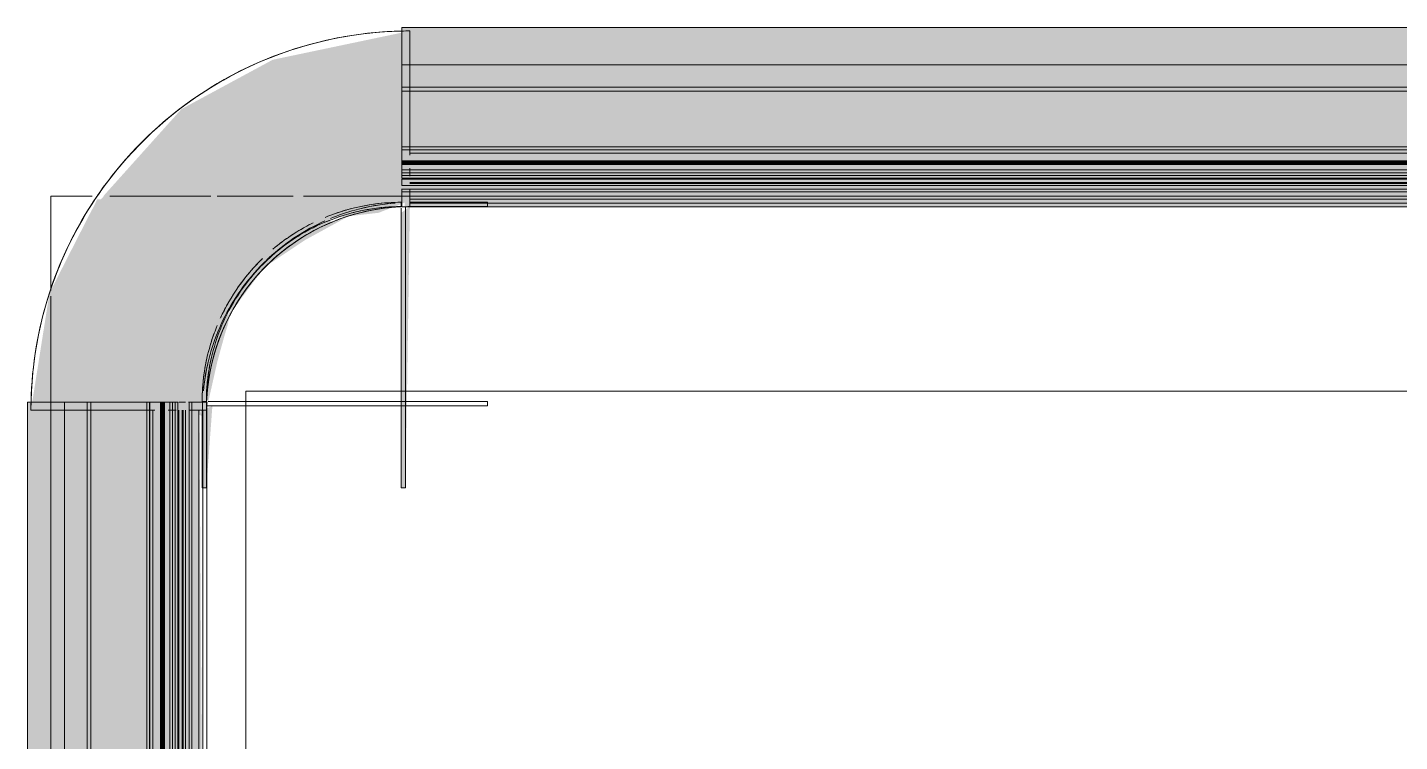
# Model space of a CAD drawing. Header units: millimetres. Extents: x -22227 to 20164, y 15335 to 61747.
# Drawn here: x -15014.6 to -14662.6, y 50047.2 to 50230.2 of the extents above; entities that cross this region are included whole.
import ezdxf

# ---------------------------------------------------------------- set-up
doc = ezdxf.new("R2010")
doc.units = ezdxf.units.MM
doc.layers.add('A-GENM', color=7, linetype='Continuous', lineweight=5)
doc.layers.add('A-WALL', color=7, linetype='Continuous', lineweight=9)

# ---------------------------------------------------------------- blocks, each defined once
blk = doc.blocks.new('AK-SGS-M3-A_rvt-1-MẶT BẰNG BỐ TRÍ THIẾT BỊ')
at = {"layer": 'A-WALL', "color": 253, "true_color": 0xaaaaaa}
for p, q in [((-14997.98, 50186.94), (-15008.59, 50186.94)), ((-15008.59, 50186.94), (-15008.59, 50162.78)), ((-14958.59, 50136.94), (-14269.46, 50136.94)), ((-14958.59, 49866.94), (-14958.59, 50136.94))]:
    blk.add_line(p, q, dxfattribs=at)
at = {"layer": 'A-WALL', "color": 254, "true_color": 0xcccccc}
for p, q in [((-14997.98, 50186.94), (-15008.59, 50186.94)), ((-15008.59, 50162.78), (-15008.59, 50186.94)), ((-14958.59, 50136.94), (-14918.31, 50136.94)), ((-14958.59, 50134.28), (-14958.59, 50136.94)), ((-14917.59, 50136.94), (-14319.59, 50136.94)), ((-14958.59, 49866.94), (-14958.59, 50133.33))]:
    blk.add_line(p, q, dxfattribs=at)
at = {"layer": 'A-WALL', "color": 9, "true_color": 0xc6c6c6}
for p, q in [((-14967.54, 50186.94), (-14993.48, 50186.94)), ((-14946.39, 50186.94), (-14965.89, 50186.94)), ((-14918.59, 50186.94), (-14943.79, 50186.94)), ((-14320.69, 50186.94), (-14916.49, 50186.94)), ((-15008.59, 50161.29), (-15008.59, 50136.94)), ((-15008.59, 50136.94), (-15008.59, 50134.18)), ((-15008.59, 50132.08), (-15008.59, 49910.28))]:
    blk.add_line(p, q, dxfattribs=at)
at = {"layer": 'A-WALL', "color": 254, "true_color": 0xe2e2e2}
for p, q in [((-14986.04, 50186.94), (-14993.48, 50186.94)), ((-14977.93, 50186.94), (-14984.22, 50186.94)), ((-14967.54, 50186.94), (-14976.37, 50186.94)), ((-14958.11, 50186.94), (-14965.89, 50186.94)), ((-14946.39, 50186.94), (-14956.85, 50186.94)), ((-14927.37, 50186.94), (-14943.72, 50186.94)), ((-14918.59, 50186.94), (-14926.56, 50186.94)), ((-15008.59, 50141.37), (-15008.59, 50161.25)), ((-15008.59, 50136.94), (-15008.59, 50141.16)), ((-15008.59, 50136.94), (-15008.59, 50134.18)), ((-15008.59, 50132.08), (-15008.59, 49910.28))]:
    blk.add_line(p, q, dxfattribs=at)
at = {"layer": 'A-WALL', "color": 254, "true_color": 0xd6d6d6}
for p, q in [((-14916.49, 50186.94), (-14918.59, 50186.94)), ((-15008.59, 50134.18), (-15008.59, 50132.08))]:
    blk.add_line(p, q, dxfattribs=at)
at = {"layer": 'A-WALL', "color": 7, "true_color": 0xf0f0f0}
blk.add_line((-14916.49, 50186.94), (-14918.59, 50186.94), dxfattribs=at)
at = {"layer": 'A-WALL', "color": 7, "true_color": 0xededed}
blk.add_line((-14320.69, 50186.94), (-14916.49, 50186.94), dxfattribs=at)
at = {"layer": 'A-WALL', "color": 254, "true_color": 0xeaeaea}
blk.add_line((-15008.59, 50134.18), (-15008.59, 50132.08), dxfattribs=at)
blk = doc.blocks.new('AK_ThanhNoiGocVuong - Thanh nhôm trục góc ngoài-V49-MẶT BẰNG BỐ TRÍ THIẾT BỊ')
at = {"layer": 'A-GENM', "true_color": 0xf0f0f0, "transparency": 33554534}
for points in [[(-22.1, 51.08), (-22.1, 50), (-1.1, 48.46), (-2.2, 51.1), (-22.1, 51.1)], [(0, 50), (22.81, 43.74), (36.54, 33.59), (47.18, 14.15), (43.09, 25.71), (32.31, 38.69), (16.08, 47.9), (0, 50.78)], [(-22.1, -1.1), (50, -2.2), (48.4, 0), (-22.1, 0)]]:
    blk.add_hatch(color=7, dxfattribs=at).paths.add_polyline_path(points)
at = {"layer": 'A-GENM', "color": 254, "true_color": 0xd6d6d6}
for p, q in [((-2.2, 51.1), (-22.1, 51.1)), ((-22.1, 51.1), (-22.1, 50)), ((-22.1, 50), (-2.2, 50)), ((0, 51.1), (0, 50)), ((50, 0), (51.1, 0)), ((50, -2.2), (50, -22.1)), ((51.1, -22.1), (51.1, -2.2)), ((50, -22.1), (51.1, -22.1))]:
    blk.add_line(p, q, dxfattribs=at)
at = {"layer": 'A-GENM', "color": 7, "true_color": 0xf3f3f3}
for p, q in [((-22.1, 50), (-22.1, 51.1)), ((-2.2, 50), (-22.1, 50)), ((50, -22.1), (50, -2.2)), ((51.1, -22.1), (50, -22.1))]:
    blk.add_line(p, q, dxfattribs=at)
at = {"layer": 'A-GENM', "color": 7, "true_color": 0xf7f7f7}
for p, q in [((-22.1, 51.1), (-2.2, 51.1)), ((51.1, -2.2), (51.1, -22.1))]:
    blk.add_line(p, q, dxfattribs=at)
at = {"layer": 'A-GENM', "color": 253, "true_color": 0xaaaaaa}
for p, q in [((-1.1, 49.78), (-1.1, -22.1)), ((0, -22.1), (0, 49.56)), ((49.56, 0), (-22.1, 0)), ((-22.1, 0), (-22.1, -1.1)), ((-22.1, -1.1), (49.78, -1.1)), ((-1.1, -22.1), (0, -22.1))]:
    blk.add_line(p, q, dxfattribs=at)
at = {"layer": 'A-GENM', "color": 254, "true_color": 0xe8e8e8}
for p, q in [((-1.1, 39.9), (-1.1, 49.78)), ((0, 49.56), (0, 39.9)), ((2.66, 0), (49.56, 0)), ((49.78, -1.1), (2.66, -1.1))]:
    blk.add_line(p, q, dxfattribs=at)
at = {"layer": 'A-GENM', "color": 7, "true_color": 0xf4f4f4}
for p, q in [((0, 50), (0, 51.1)), ((51.1, 0), (50, 0))]:
    blk.add_line(p, q, dxfattribs=at)
at = {"layer": 'A-GENM', "color": 254, "true_color": 0xdcdcdc}
for p, q in [((-1.1, -0.32), (-1.1, 39.9)), ((0, 39.9), (0, -0.34)), ((-22.1, -1.1), (-22.1, 0)), ((-22.1, 0), (-1.1, 0)), ((-1.1, -1.1), (-22.1, -1.1)), ((-1.1, -22.1), (-1.1, -1.1)), ((-0.34, 0), (2.66, 0)), ((2.66, -1.1), (-0.32, -1.1)), ((0, -1.1), (0, -22.1)), ((0, -22.1), (-1.1, -22.1))]:
    blk.add_line(p, q, dxfattribs=at)
at = {"layer": 'A-GENM', "color": 254, "true_color": 0xd6d6d6}
for start, end in [(74.4984, 90), (360, 15.4833)]:
    blk.add_arc((0, 0), 51.1, start, end, dxfattribs=at)
at = {"layer": 'A-GENM', "color": 9, "true_color": 0xc6c6c6}
for radius, start, end in [(50, 78.5056, 90), (51.1, 67.5, 74.4984), (51.1, 44.179, 65.2886), (50, 22.7268, 45), (51.1, 26.9159, 40.1115), (51.1, 15.4833, 22.5), (50, 0, 11.5493)]:
    blk.add_arc((0, 0), radius, start, end, dxfattribs=at)
at = {"layer": 'A-GENM', "color": 7, "true_color": 0xf0f0f0}
for start, end in [(86.9144, 90), (80.3081, 85.7691), (34.8073, 42.3992), (31.383, 34.3203), (360, 9.6919)]:
    blk.add_arc((0, 0), 50, start, end, dxfattribs=at)
at = {"layer": 'A-GENM', "color": 7, "true_color": 0xededed}
for radius, start, end in [(51.1, 86.9808, 89.9757), (51.1, 76.988, 86.4745), (50, 76.9283, 80.3081), (51.1, 60, 65.0287), (51.1, 45, 55.2269), (50, 46.5291, 54.3097), (51.1, 36.5719, 39.3833), (51.1, 30.1876, 35.9681), (51.1, 26.2087, 29.0107), (50, 21.7483, 24.9713), (50, 9.6919, 14.7103), (51.1, 360, 14.9155)]:
    blk.add_arc((0, 0), radius, start, end, dxfattribs=at)
at = {"layer": 'A-GENM', "color": 253, "true_color": 0xaaaaaa}
for start, end in [(68.6181, 78.5056), (45, 66.1056), (11.5493, 22.5)]:
    blk.add_arc((0, 0), 50, start, end, dxfattribs=at)
at = {"layer": 'A-GENM', "color": 254, "true_color": 0xe8e8e8}
for radius, start, end in [(51.1, 69.9713, 73.2641), (50, 65.0287, 68.8683), (51.1, 15.5362, 19.5769)]:
    blk.add_arc((0, 0), radius, start, end, dxfattribs=at)
at = {"layer": 'A-GENM', "color": 7, "true_color": 0xf4f4f4}
blk.add_arc((0, 0), 50, 42.7687, 45, dxfattribs=at)
at = {"layer": 'A-GENM', "color": 7, "true_color": 0xf2f2f2}
blk.add_arc((0, 0), 51.1, 44.2534, 45, dxfattribs=at)
blk = doc.blocks.new('AK_BoGocTrong - Thanh nhôm C có chân-1887332-MẶT BẰNG BỐ TRÍ THIẾT BỊ')
at = {"layer": 'A-GENM', "true_color": 0xf0f0f0, "transparency": 33554534}
h = blk.add_hatch(color=7, dxfattribs=at)
h.paths.add_polyline_path([(34.85, -270), (45, -268.49), (43.37, -223.9), (38.61, -223.9), (39.87, -2.1), (44.8, -3.52), (43.4, 0), (0, 0), (0, -3.74), (0, -270), (34.5, -270)])
h.paths.add_polyline_path([(30.23, -223.9), (6, -223.9), (6, -2.1), (30.61, -2.1), (30.61, -223.9)])
for points in [[(31.82, -270), (34.85, -269.15), (33.51, 0), (31.35, 0), (31.72, -270)], [(37.91, -270), (38.61, -269.21), (37.43, 0), (35.15, 0), (35.74, -270)], [(34.5, -270), (35.15, -269.17), (34.5, -269.68)], [(45, -270), (46, -268.37), (45, -268.49)], [(45, -270), (46, -268.37), (45, -268.49)]]:
    blk.add_hatch(color=7, dxfattribs=at).paths.add_polyline_path(points)
h = blk.add_hatch(color=7, dxfattribs=at)
h.paths.add_polyline_path([(14.07, -223.9), (30.61, -223.9), (29.99, -2.1), (6, -2.1), (6.09, -223.9), (11.65, -223.9)])
h.paths.add_polyline_path([(38.61, -223.9), (45, -223.9), (43.19, -2.1), (38.61, -2.1), (38.61, -217.91)])
at = {"layer": 'A-GENM', "color": 9, "true_color": 0xc6c6c6}
blk.add_line((0, -223.9), (0, 0), dxfattribs=at)
at = {"layer": 'A-GENM', "color": 254, "true_color": 0xe6e6e6}
blk.add_line((6, 0), (2.08, 0), dxfattribs=at)
at = {"layer": 'A-GENM', "color": 254, "true_color": 0xe0e0e0}
for p, q in [((2.1, 0), (6.05, 0)), ((0, -233.88), (0, -224.2)), ((0, -243.34), (0, -234.1)), ((0, -251.89), (0, -243.48)), ((0, -259.03), (0, -251.97)), ((0, -264.4), (0, -259.1)), ((0, -267.24), (0, -264.44))]:
    blk.add_line(p, q, dxfattribs=at)
at = {"layer": 'A-GENM', "color": 254, "true_color": 0xeaeaea}
for p, q in [((9.54, 0), (6, 0)), ((11.71, 0), (9.54, 0)), ((16.38, 0), (13.74, 0)), ((22.38, 0), (16.69, 0)), ((30.79, 0), (24.45, 0)), ((36.04, 0), (38.06, 0)), ((43.63, 0), (41.34, 0)), ((34.5, -2.1), (34.5, -223.9)), ((45, -2.1), (45, -22)), ((45, -2.1), (45, -22)), ((45, -228.83), (45, -225)), ((46, -223.9), (46, -267.24)), ((46, -223.9), (46, -267.24)), ((45, -228.9), (45, -267.24)), ((45, -228.9), (45, -267.24)), ((9.48, -270), (0, -270)), ((9.54, -270), (16.38, -270)), ((16.69, -270), (28.31, -270)), ((28.31, -270), (30.79, -270)), ((34.43, -270), (31.82, -270)), ((38.06, -270), (36.04, -270)), ((39.22, -270), (43.73, -270)), ((46, -270), (45, -270)), ((45, -270), (46, -270))]:
    blk.add_line(p, q, dxfattribs=at)
at = {"layer": 'A-GENM', "color": 254, "true_color": 0xe7e7e7}
for p, q in [((6.05, 0), (11.65, 0)), ((13.73, 0), (22.27, 0)), ((24.43, 0), (30.72, 0)), ((43.47, 0), (45, 0)), ((9.54, -2.1), (9.54, -223.9)), ((30.61, -2.1), (30.61, -223.9)), ((31.35, -2.1), (31.35, -223.9)), ((35.15, -2.1), (35.15, -223.9)), ((38.61, -223.9), (38.61, -2.1)), ((45, -22), (45, -2.1)), ((46, -1.6), (46, -223.9)), ((46, -1.6), (46, -223.9)), ((45, -22), (45, -223.9)), ((45, -22), (45, -223.9)), ((46, -223.9), (46, -267.24)), ((45, -267.24), (45, -228.9)), ((30.72, -270), (9.58, -270)), ((45, -270), (38.97, -270)), ((46, -270), (45, -270))]:
    blk.add_line(p, q, dxfattribs=at)
at = {"layer": 'A-GENM', "color": 7, "true_color": 0xececec}
for p, q in [((9.54, 0), (9.54, -2.1)), ((30.61, 0), (31.35, 0)), ((30.61, 0), (30.61, -2.1)), ((31.35, 0), (31.35, -2.1)), ((34.83, 0), (35.15, 0)), ((35.15, 0), (35.15, -2.1)), ((35.74, 0), (37.91, 0)), ((38.14, 0), (35.74, 0)), ((38.61, -2.1), (38.61, 0)), ((45, 0), (46, 0)), ((34.17, -223.9), (34.17, -2.1)), ((37.91, -2.1), (37.91, -223.9)), ((9.54, -223.9), (9.54, -227.13)), ((30.61, -223.9), (30.61, -231.86)), ((31.35, -223.9), (31.35, -230.75)), ((35.15, -224.16), (35.15, -237.9)), ((38.61, -240.93), (38.61, -223.9)), ((45, -225), (45, -228.83)), ((45, -225), (45, -228.83)), ((9.54, -232.65), (9.54, -254.07)), ((30.61, -232.3), (30.61, -253.81)), ((31.35, -233.37), (31.35, -255.02)), ((35.15, -240.2), (35.15, -247.7)), ((38.61, -245.32), (38.61, -241.78)), ((35.15, -249.07), (35.15, -251.22)), ((38.61, -267.24), (38.61, -246.74)), ((35.15, -252.3), (35.15, -266.72)), ((9.54, -254.44), (9.54, -260.52)), ((30.61, -258.16), (30.61, -265.35)), ((31.35, -257.2), (31.35, -265.58)), ((9.54, -262.12), (9.54, -264.38)), ((9.54, -265.23), (9.54, -267.24)), ((0, -270), (9.44, -270)), ((31.35, -270), (30.61, -270)), ((34.17, -270), (31.82, -270)), ((32.03, -270), (34.31, -270)), ((35.15, -270), (34.83, -270)), ((37.91, -270), (35.74, -270)), ((35.74, -270), (38.14, -270))]:
    blk.add_line(p, q, dxfattribs=at)
at = {"layer": 'A-GENM', "color": 7, "true_color": 0xeeeeee}
for p, q in [((34.85, 0), (34.17, 0)), ((34.17, -2.1), (34.17, 0)), ((34.85, 0), (34.85, -2.1)), ((37.91, 0), (37.91, -2.1)), ((46, 0), (44.82, 0)), ((45, 0), (46, 0)), ((46, 0), (45, 0)), ((34.85, -224.31), (34.85, -237.77)), ((37.91, -223.9), (37.91, -229.79)), ((34.17, -238.9), (34.17, -225.57)), ((37.91, -229.88), (37.91, -242.58)), ((34.17, -249.47), (34.17, -241.26)), ((34.85, -239.94), (34.85, -248.24)), ((37.91, -242.74), (37.91, -247.09)), ((34.17, -252.21), (34.17, -249.78)), ((34.85, -249.28), (34.85, -251.52)), ((37.91, -247.66), (37.91, -267.24)), ((34.85, -252.68), (34.85, -266.63)), ((34.17, -266.43), (34.17, -253.57)), ((34.17, -270), (34.85, -270)), ((44.82, -270), (46, -270))]:
    blk.add_line(p, q, dxfattribs=at)
at = {"layer": 'A-GENM', "color": 7, "true_color": 0xededed}
for p, q in [((34.5, 0), (34.83, 0)), ((34.5, 0), (34.5, -2.1)), ((37.91, 0), (35.74, 0)), ((38.61, 0), (37.91, 0)), ((34.85, -2.1), (34.85, -223.9)), ((34.5, -224.97), (34.5, -239.55)), ((34.5, -239.98), (34.5, -248.88)), ((34.5, -249.54), (34.5, -251.88)), ((34.5, -253.15), (34.5, -266.52)), ((9.54, -267.82), (9.54, -269.95)), ((31.82, -270), (34.17, -270)), ((34.83, -270), (34.5, -270)), ((35.74, -270), (37.91, -270)), ((37.91, -270), (38.61, -270))]:
    blk.add_line(p, q, dxfattribs=at)
at = {"layer": 'A-GENM', "color": 254, "true_color": 0xe2e2e2}
for p, q in [((41.7, 0), (43.47, 0)), ((46, -1.6), (46, -223.9)), ((45, -223.9), (45, -22)), ((0, -270), (0, -268.01))]:
    blk.add_line(p, q, dxfattribs=at)
blk = doc.blocks.new('AK_BoGocTrong - Thanh nhôm C có chân-1887192-MẶT BẰNG BỐ TRÍ THIẾT BỊ')
at = {"layer": 'A-GENM', "true_color": 0xf0f0f0, "transparency": 33554534}
for points in [[(45, 0), (0, 0), (0, -100.76), (1.23, -600), (45, -598.4), (45, -0.1)], [(34.85, 0), (31.35, 0), (32.79, -600), (34.85, -600), (34.85, -2.1)], [(38.61, -100.76), (37.82, 0), (35.15, 0), (35.74, -600), (38.61, -600), (38.61, -245.41)]]:
    blk.add_hatch(color=7, dxfattribs=at).paths.add_polyline_path(points)
at = {"layer": 'A-GENM', "color": 9, "true_color": 0xc6c6c6}
blk.add_line((0, -600), (0, 0), dxfattribs=at)
at = {"layer": 'A-GENM', "color": 254, "true_color": 0xe0e0e0}
for p, q in [((9.54, -2.1), (9.54, -597.9)), ((30.61, -2.1), (30.61, -597.9)), ((35.15, -2.1), (35.15, -597.9)), ((38.61, -597.9), (38.61, -2.1)), ((31.35, -245.76), (31.35, -597.9)), ((11.65, -600), (2.1, -600)), ((22.5, -600), (13.69, -600)), ((30.72, -600), (24.39, -600)), ((38.06, -600), (36.04, -600))]:
    blk.add_line(p, q, dxfattribs=at)
at = {"layer": 'A-GENM', "color": 254, "true_color": 0xeaeaea}
for p, q in [((34.17, -597.9), (34.17, -2.1)), ((37.91, -2.1), (37.91, -597.9)), ((45, -578), (45, -597.9)), ((45, -578), (45, -597.9)), ((9.54, -597.9), (9.54, -600)), ((30.61, -597.9), (30.61, -600)), ((31.35, -597.9), (31.35, -600)), ((35.15, -597.9), (35.15, -600)), ((38.61, -600), (38.61, -597.9)), ((31.35, -600), (30.61, -600)), ((35.15, -600), (34.83, -600)), ((37.91, -600), (35.74, -600)), ((35.74, -600), (38.14, -600))]:
    blk.add_line(p, q, dxfattribs=at)
at = {"layer": 'A-GENM', "color": 254, "true_color": 0xe6e6e6}
for p, q in [((34.5, -2.1), (34.5, -597.9)), ((2.08, -600), (9.54, -600)), ((9.54, -600), (11.71, -600)), ((13.7, -600), (16.21, -600)), ((16.38, -600), (22.64, -600)), ((24.41, -600), (30.79, -600))]:
    blk.add_line(p, q, dxfattribs=at)
at = {"layer": 'A-GENM', "color": 7, "true_color": 0xececec}
for p, q in [((34.85, -2.1), (34.85, -597.9)), ((34.5, -597.9), (34.5, -600)), ((34.83, -600), (34.5, -600)), ((35.74, -600), (37.91, -600)), ((37.91, -600), (38.61, -600)), ((46, -600), (45, -600))]:
    blk.add_line(p, q, dxfattribs=at)
at = {"layer": 'A-GENM', "color": 254, "true_color": 0xe7e7e7}
for p, q in [((46, -1.6), (46, -598.4)), ((46, -1.6), (46, -598.4)), ((45, -22), (45, -578)), ((45, -22), (45, -578)), ((45, -597.9), (45, -578))]:
    blk.add_line(p, q, dxfattribs=at)
at = {"layer": 'A-GENM', "color": 254, "true_color": 0xe2e2e2}
for p, q in [((46, -1.6), (46, -598.4)), ((45, -578), (45, -22)), ((45, -600), (43.47, -600))]:
    blk.add_line(p, q, dxfattribs=at)
at = {"layer": 'A-GENM', "color": 7, "true_color": 0xededed}
for p, q in [((34.17, -600), (34.17, -597.9)), ((37.91, -597.9), (37.91, -600))]:
    blk.add_line(p, q, dxfattribs=at)
at = {"layer": 'A-GENM', "color": 7, "true_color": 0xeeeeee}
for p, q in [((34.85, -597.9), (34.85, -600)), ((34.17, -600), (34.85, -600)), ((44.82, -600), (46, -600)), ((46, -600), (45, -600)), ((45, -600), (46, -600))]:
    blk.add_line(p, q, dxfattribs=at)
blk = doc.blocks.new('AK_BoGocTrongTran - Thanh nhôm C có chân-1887335-MẶT BẰNG BỐ TRÍ THIẾT BỊ')
at = {"layer": 'A-GENM', "true_color": 0xf0f0f0, "transparency": 33554534}
for points in [[(0, -270), (9.54, -270), (9.54, 0), (0, 0), (0, -223.9)], [(9.54, -270), (46, -270), (44.08, 0), (9.54, 0), (9.54, -223.9)], [(30.61, -270), (34.17, -270), (34.17, 0), (30.61, 0), (30.61, -223.9)], [(34.85, -270), (37.91, -270), (37.91, 0), (34.5, 0), (34.5, -270)], [(34.17, -270), (34.85, -270), (34.17, -223.9)], [(37.91, -270), (38.61, -270), (37.91, -223.9)], [(45, -270), (46, -270), (45, -228.83)]]:
    blk.add_hatch(color=7, dxfattribs=at).paths.add_polyline_path(points)
at = {"layer": 'A-GENM', "color": 253, "true_color": 0xaaaaaa}
for p, q in [((0, 0), (9.54, 0)), ((0, 0), (0, -223.9)), ((30.6, 0), (9.54, 0)), ((9.54, -223.9), (9.54, 0)), ((30.61, 0), (34.17, 0)), ((30.61, -223.9), (30.61, 0)), ((34.17, 0), (34.85, 0)), ((34.17, 0), (34.17, -223.9)), ((34.85, 0), (37.91, 0)), ((34.85, -223.9), (34.85, 0)), ((37.91, 0), (38.61, 0)), ((37.91, -223.9), (37.91, 0)), ((38.61, 0), (38.61, -223.9)), ((46, -223.9), (46, 0)), ((46, -223.9), (46, 0)), ((46, -223.9), (46, 0))]:
    blk.add_line(p, q, dxfattribs=at)
at = {"layer": 'A-GENM', "color": 254, "true_color": 0xd6d6d6}
for p, q in [((2.1, 0), (11.65, 0)), ((13.73, 0), (22.5, 0)), ((24.43, 0), (30.72, 0)), ((34.5, 0), (34.83, 0)), ((41.7, 0), (43.47, 0)), ((46, 0), (44.82, 0)), ((46, 0), (45, 0)), ((45, 0), (46, 0)), ((45, -2.1), (45, -223.9)), ((46, -223.9), (46, -1.6)), ((31.35, -270), (31.35, -223.9)), ((34.5, -270), (34.5, -223.9)), ((35.15, -270), (35.15, -223.9)), ((45, -270), (45, -223.9)), ((45, -270), (45, -223.9)), ((30.72, -270), (0, -270)), ((31.35, -270), (30.61, -270)), ((30.79, -270), (34.31, -270)), ((31.35, -270), (34.17, -270)), ((35.15, -270), (34.83, -270)), ((35.15, -270), (37.91, -270)), ((35.74, -270), (38.14, -270)), ((45, -270), (38.97, -270)), ((45, -270), (46, -270)), ((46, -270), (45, -270))]:
    blk.add_line(p, q, dxfattribs=at)
at = {"layer": 'A-GENM', "color": 9, "true_color": 0xc6c6c6}
for p, q in [((30.61, 0), (31.35, 0)), ((34.17, 0), (31.35, 0)), ((31.35, -223.9), (31.35, 0)), ((34.5, -223.9), (34.5, 0)), ((34.83, 0), (35.15, 0)), ((37.91, 0), (35.15, 0)), ((35.15, -223.9), (35.15, 0)), ((38.14, 0), (35.74, 0)), ((44.45, 0), (41.34, 0)), ((45, -223.9), (45, -2.1)), ((45, -223.9), (45, -2.1)), ((0, -223.9), (0, -270)), ((9.54, -270), (9.54, -223.9)), ((30.61, -270), (30.61, -223.9)), ((34.17, -223.9), (34.17, -270)), ((34.85, -270), (34.85, -223.9)), ((37.91, -270), (37.91, -223.9)), ((38.61, -223.9), (38.61, -270)), ((46, -270), (46, -223.9)), ((46, -270), (46, -223.9)), ((46, -270), (46, -223.9)), ((9.54, -270), (0, -270)), ((9.54, -270), (30.6, -270)), ((34.17, -270), (30.61, -270)), ((34.85, -270), (34.17, -270)), ((37.91, -270), (34.85, -270)), ((38.61, -270), (37.91, -270)), ((38.86, -270), (46, -270))]:
    blk.add_line(p, q, dxfattribs=at)
at = {"layer": 'A-GENM', "color": 254, "true_color": 0xe0e0e0}
for p, q in [((36.04, 0), (38.06, 0)), ((43.47, 0), (45, 0)), ((46, 0), (45, 0)), ((45, -223.9), (45, -270)), ((46, -270), (46, -223.9)), ((34.43, -270), (31.82, -270)), ((34.83, -270), (34.5, -270)), ((38.06, -270), (36.04, -270)), ((45, -270), (46, -270))]:
    blk.add_line(p, q, dxfattribs=at)
blk = doc.blocks.new('AK_BoGocTrongTran - Thanh nhôm C có chân-1887195-MẶT BẰNG BỐ TRÍ THIẾT BỊ')
at = {"layer": 'A-GENM', "true_color": 0xf0f0f0, "transparency": 33554534}
for points in [[(9.54, 0), (0, 0), (0, -600), (9.54, -600), (9.54, -100.76)], [(46, 0), (9.54, 0), (9.54, -600), (46, -599.2), (46, -0.8)], [(34.17, -2.1), (34.17, 0), (30.61, 0), (30.61, -600), (34.17, -600), (34.17, -100.76)], [(37.91, 0), (34.5, 0), (34.85, -600), (37.91, -600), (37.91, -100.76)]]:
    blk.add_hatch(color=7, dxfattribs=at).paths.add_polyline_path(points)
at = {"layer": 'A-GENM', "color": 253, "true_color": 0xaaaaaa}
for p, q in [((0, 0), (0, -600)), ((9.54, -600), (9.54, 0)), ((30.61, -600), (30.61, 0)), ((34.17, 0), (34.17, -600)), ((34.85, -600), (34.85, 0)), ((37.91, -600), (37.91, 0)), ((38.61, 0), (38.61, -600)), ((46, -600), (46, 0)), ((46, -600), (46, -2.48)), ((46, -600), (46, -2.48)), ((9.54, -600), (0, -600)), ((9.54, -600), (30.6, -600)), ((34.17, -600), (30.61, -600)), ((34.85, -600), (34.17, -600)), ((37.91, -600), (34.85, -600)), ((38.61, -600), (37.91, -600)), ((41.34, -600), (44.82, -600))]:
    blk.add_line(p, q, dxfattribs=at)
at = {"layer": 'A-GENM', "color": 9, "true_color": 0xc6c6c6}
for p, q in [((31.35, -600), (31.35, 0)), ((34.5, -600), (34.5, 0)), ((35.15, -600), (35.15, 0)), ((45, -597.9), (45, -2.1)), ((45, -597.9), (45, -2.1)), ((30.72, -600), (0, -600)), ((31.35, -600), (30.61, -600)), ((30.79, -600), (34.31, -600)), ((31.35, -600), (34.17, -600)), ((35.15, -600), (34.83, -600)), ((35.15, -600), (37.91, -600)), ((35.74, -600), (38.14, -600))]:
    blk.add_line(p, q, dxfattribs=at)
at = {"layer": 'A-GENM', "color": 254, "true_color": 0xd6d6d6}
for p, q in [((46, -600), (46, 0)), ((45, -2.1), (45, -597.9)), ((34.83, -600), (34.5, -600)), ((45, -600), (41.7, -600)), ((44.82, -600), (46, -600)), ((45, -600), (46, -600)), ((46, -600), (45, -600))]:
    blk.add_line(p, q, dxfattribs=at)
at = {"layer": 'A-GENM', "color": 254, "true_color": 0xe0e0e0}
for p, q in [((38.06, -600), (36.04, -600)), ((45, -600), (46, -600))]:
    blk.add_line(p, q, dxfattribs=at)
blk = doc.blocks.new('AK_MiengBoGocNgoai - Miếng bo góc ngoài-V50-MẶT BẰNG BỐ TRÍ THIẾT BỊ')
at = {"layer": 'A-GENM', "true_color": 0xf0f0f0, "transparency": 33554534}
h = blk.add_hatch(color=7, dxfattribs=at)
h.paths.add_polyline_path([(-52.2, 1), (-50.1, 2.54), (-50.1, 39.9), (-22.16, 40.24), (-52.2, 45), (-52.2, 1.08)])
h.paths.add_polyline_path([(-1.1, -41.62), (2.77, -52.2), (45, -52.2), (37.62, -17.02), (24.98, 6.39), (2.66, 26.44), (0.9, -48.99), (-0.93, -39.87)])
for points in [[(-50.1, 32.25), (-48.99, 0.9), (-25.18, -5.65), (-18.5, -10.77), (-11.46, -17.47), (-0.6, -36.54), (0.19, -45.42), (2.66, -50.1), (1.87, 28), (-23.03, 39.9), (-50.1, 39.9), (-50.1, 32.57)], [(-41.65, -2.1), (-29.71, -5.65), (-36.53, -2.68), (-40.23, -1.94)]]:
    blk.add_hatch(color=7, dxfattribs=at).paths.add_polyline_path(points)
h = blk.add_hatch(color=7, dxfattribs=at)
h.paths.add_polyline_path([(-50, 0), (-50, -0.44), (-49.61, -0.08)])
h.paths.add_polyline_path([(-1.95, -40.18), (-1.6, -44.18), (-1.66, -41.65)])
h.paths.add_polyline_path([(-3.92, -30.7), (-2.82, -35.85), (-3.91, -30.68)])
at = {"layer": 'A-GENM', "color": 254, "true_color": 0xe6e6e6}
for p, q in [((-52.2, 45), (-52.2, 39.85)), ((15.12, -52.2), (17.36, -52.2)), ((17.39, -52.2), (22.5, -52.2)), ((23.39, -52.2), (26.34, -52.2)), ((26.37, -52.2), (33.35, -52.2)), ((34.27, -52.2), (45, -52.2))]:
    blk.add_line(p, q, dxfattribs=at)
at = {"layer": 'A-GENM', "color": 254, "true_color": 0xd6d6d6}
for p, q in [((-52.2, 39.85), (-52.2, 45)), ((17.37, -52.2), (15.17, -52.2)), ((22.45, -52.2), (17.4, -52.2)), ((26.35, -52.2), (23, -52.2)), ((33.34, -52.2), (26.38, -52.2)), ((45, -52.2), (33.61, -52.2))]:
    blk.add_line(p, q, dxfattribs=at)
at = {"layer": 'A-GENM', "color": 254, "true_color": 0xeaeaea}
for p, q in [((-52.2, 39.85), (-52.2, 36.32)), ((-52.2, 36.24), (-52.2, 34.23)), ((-52.2, 33.35), (-52.2, 26.34)), ((-52.2, 26.27), (-52.2, 23.35)), ((-52.2, 22.5), (-52.2, 17.36)), ((-52.2, 17.3), (-52.2, 15.12)), ((-52.2, 4.22), (-52.2, 2.26)), ((7.75, -52.2), (9.86, -52.2))]:
    blk.add_line(p, q, dxfattribs=at)
at = {"layer": 'A-GENM', "color": 254, "true_color": 0xe2e2e2}
for p, q in [((-52.2, 36.32), (-52.2, 39.85)), ((-52.2, 33.61), (-52.2, 36.24)), ((-52.2, 26.35), (-52.2, 33.34)), ((-52.2, 23), (-52.2, 26.28)), ((-52.2, 17.37), (-52.2, 22.45)), ((-52.2, 15.17), (-52.2, 17.31)), ((-52.2, 2.5), (-52.2, 4.19)), ((2.5, -52.2), (1, -52.2))]:
    blk.add_line(p, q, dxfattribs=at)
at = {"layer": 'A-GENM', "color": 7, "true_color": 0xececec}
for p, q in [((-52.2, 9.82), (-52.2, 7.75)), ((-52.2, 0), (-52.2, 1)), ((1, -52.2), (0, -52.2))]:
    blk.add_line(p, q, dxfattribs=at)
at = {"layer": 'A-GENM', "color": 254, "true_color": 0xe7e7e7}
for p, q in [((-52.2, 7.83), (-52.2, 9.82)), ((-52.2, 1), (-52.2, 2.5))]:
    blk.add_line(p, q, dxfattribs=at)
at = {"layer": 'A-GENM', "color": 7, "true_color": 0xeeeeee}
for p, q in [((-52.2, 1.53), (-52.2, 0)), ((0, -52.2), (1.53, -52.2))]:
    blk.add_line(p, q, dxfattribs=at)
at = {"layer": 'A-GENM', "color": 254, "true_color": 0xe0e0e0}
blk.add_line((9.86, -52.2), (7.83, -52.2), dxfattribs=at)
at = {"layer": 'A-GENM', "color": 254, "true_color": 0xe6e6e6}
for start, end in [(88.7415, 90), (360, 1.2585)]:
    blk.add_arc((-52.2, -52.2), 97.2, start, end, dxfattribs=at)
at = {"layer": 'A-GENM', "color": 254, "true_color": 0xd6d6d6}
for start, end in [(88.7415, 90), (72, 88.7415), (1.2585, 55.5084), (360, 1.2585)]:
    blk.add_arc((-52.2, -52.2), 97.2, start, end, dxfattribs=at)
at = {"layer": 'A-GENM', "color": 9, "true_color": 0xc6c6c6}
for start, end in [(72, 88.7415), (1.2585, 55.5084)]:
    blk.add_arc((-52.2, -52.2), 97.2, start, end, dxfattribs=at)
at = {"layer": 'A-GENM', "color": 254, "true_color": 0xe2e2e2}
for radius, start, end in [(97.2, 56.0355, 71.5532), (53.2, 76.5192, 84.6265), (53.2, 67.5, 70.0501), (53.2, 25.5591, 42.6654), (53.2, 4.0557, 13.4808)]:
    blk.add_arc((-52.2, -52.2), radius, start, end, dxfattribs=at)
at = {"layer": 'A-GENM', "color": 254, "true_color": 0xdadada}
for radius, start, end in [(97.2, 56.0355, 71.5532), (52.2, 78.1165, 87.522), (53.2, 70.0501, 74.7424), (53.2, 45, 64.3197), (52.2, 22.5, 45), (53.2, 15.3753, 22.5), (52.2, 2.478, 11.8835)]:
    blk.add_arc((-52.2, -52.2), radius, start, end, dxfattribs=at)
at = {"layer": 'A-GENM', "color": 254, "true_color": 0xcccccc}
for start, end in [(45, 75.9435), (11.8835, 22.5)]:
    blk.add_arc((-52.2, -52.2), 52.2, start, end, dxfattribs=at)
at = {"layer": 'A-GENM', "color": 254, "true_color": 0xe7e7e7}
blk.add_arc((-52.2, -52.2), 53.2, 42.8163, 45, dxfattribs=at)
blk = doc.blocks.new('AK_MiengBoGocNgoai - Miếng bo góc ngoài-V51-MẶT BẰNG BỐ TRÍ THIẾT BỊ')
at = {"layer": 'A-GENM', "true_color": 0xf0f0f0, "transparency": 33554534}
blk.add_hatch(color=7, dxfattribs=at).paths.add_polyline_path([(-52.2, 0), (-27.19, 5.65), (-15.29, 15.29), (-3.97, 32.22), (-3.18, 30.45), (-1.6, 44.18), (1.53, 52.2), (45, 52.2), (37.62, 17.02), (24.98, -6.39), (-0.68, -29.29), (-22.16, -40.24), (-52.2, -45), (-52.2, -1.08)])
at = {"layer": 'A-GENM', "color": 9, "true_color": 0xc6c6c6}
for p, q in [((4.25, 52.2), (0, 52.2)), ((17.36, 52.2), (15.12, 52.2)), ((22.5, 52.2), (17.39, 52.2)), ((26.34, 52.2), (22.5, 52.2)), ((45, 52.2), (26.37, 52.2)), ((-52.2, 0), (-52.2, -4.22)), ((-52.2, -15.12), (-52.2, -17.3)), ((-52.2, -17.36), (-52.2, -26.27)), ((-52.2, -26.34), (-52.2, -36.24)), ((-52.2, -36.32), (-52.2, -45))]:
    blk.add_line(p, q, dxfattribs=at)
at = {"layer": 'A-GENM', "color": 254, "true_color": 0xe0e0e0}
for p, q in [((0, 52.2), (1, 52.2)), ((7.83, 52.2), (9.86, 52.2)), ((-52.2, -2.5), (-52.2, -1)), ((-52.2, -9.82), (-52.2, -7.83))]:
    blk.add_line(p, q, dxfattribs=at)
at = {"layer": 'A-GENM', "color": 254, "true_color": 0xd6d6d6}
for p, q in [((1, 52.2), (4.21, 52.2)), ((9.86, 52.2), (7.75, 52.2)), ((15.12, 52.2), (13.18, 52.2)), ((15.17, 52.2), (17.37, 52.2)), ((17.4, 52.2), (22.45, 52.2)), ((23, 52.2), (26.35, 52.2)), ((26.38, 52.2), (33.34, 52.2)), ((33.61, 52.2), (45, 52.2)), ((-52.2, -1), (-52.2, 0)), ((-52.2, -4.19), (-52.2, -2.5)), ((-52.2, -7.75), (-52.2, -9.82)), ((-52.2, -13.18), (-52.2, -15.12)), ((-52.2, -17.31), (-52.2, -15.17)), ((-52.2, -22.45), (-52.2, -17.37)), ((-52.2, -26.28), (-52.2, -23)), ((-52.2, -33.34), (-52.2, -26.35)), ((-52.2, -36.24), (-52.2, -33.61)), ((-52.2, -45), (-52.2, -36.32))]:
    blk.add_line(p, q, dxfattribs=at)
at = {"layer": 'A-GENM', "color": 253, "true_color": 0xaaaaaa, "flags": 128}
blk.add_lwpolyline([(-52.2, 0), (-50.11, 0.04), (-48.03, 0.17), (-45.95, 0.38), (-43.88, 0.67), (-41.83, 1.04), (-39.79, 1.5), (-37.77, 2.03), (-35.78, 2.65), (-33.81, 3.35), (-31.87, 4.12), (-29.97, 4.97), (-28.1, 5.9), (-26.26, 6.9), (-24.47, 7.97), (-22.73, 9.12), (-21.03, 10.33), (-19.38, 11.61), (-17.78, 12.96), (-16.24, 14.36), (-14.75, 15.83), (-13.33, 17.36), (-11.97, 18.94), (-10.67, 20.58), (-9.44, 22.26), (-8.28, 24), (-7.18, 25.78), (-6.16, 27.6), (-5.21, 29.46), (-4.34, 31.35), (-3.55, 33.28), (-2.83, 35.25), (-2.19, 37.23), (-1.63, 39.25), (-1.16, 41.28), (-0.76, 43.33), (-0.45, 45.39), (-0.22, 47.47), (-0.07, 49.55), (0, 51.64), (0, 52.2)], dxfattribs=at)
at = {"layer": 'A-GENM', "color": 253, "true_color": 0xaaaaaa}
for radius, start, end in [(52.2, 270, 359.4337), (97.2, 270, 358.7415), (53.2, 337.5, 344.6247), (53.2, 295.6803, 315), (53.2, 285.2576, 289.9499)]:
    blk.add_arc((-52.2, 52.2), radius, start, end, dxfattribs=at)
at = {"layer": 'A-GENM', "color": 9, "true_color": 0xc6c6c6}
for radius, start, end in [(97.2, 324, 358.7415), (97.2, 358.7415, 0), (53.2, 344.6247, 355.9443), (53.2, 317.3346, 335.8221), (53.2, 315, 317.1837), (53.2, 289.9499, 295.6803), (53.2, 276.1117, 285.2576), (97.2, 288, 324), (97.2, 271.2585, 288)]:
    blk.add_arc((-52.2, 52.2), radius, start, end, dxfattribs=at)
at = {"layer": 'A-GENM', "color": 254, "true_color": 0xd6d6d6}
for radius, start, end in [(97.2, 358.7415, 0), (53.2, 270, 272.3209), (97.2, 270, 271.2585)]:
    blk.add_arc((-52.2, 52.2), radius, start, end, dxfattribs=at)
blk = doc.blocks.new('AK_NepV - AK_NepV-1887334-MẶT BẰNG BỐ TRÍ THIẾT BỊ')
at = {"layer": 'A-GENM', "color": 7, "true_color": 0xf2f2f2}
for p, q in [((-28.39, 270), (-29.7, 270)), ((-12.8, 267.9), (-12.8, 128.74)), ((-10.69, 267.9), (-10.69, 46.1)), ((-8.49, 267.9), (-8.49, 46.1)), ((-12.8, 128.36), (-12.8, 46.1)), ((-9.9, 46.1), (-9.9, 31.94)), ((-1, 40.04), (-1, 37.25)), ((0, 13.08), (0, 41.1)), ((-9.9, 29.85), (-9.9, 23.29)), ((-3.54, 26.06), (-3.54, 4.54)), ((-1, 26.17), (-1, 2.76)), ((-5.04, 23.57), (-5.04, 2.76)), ((-10.31, 17.1), (-10.31, 3.42)), ((-29.7, 0), (-28.39, 0)), ((-5.04, 0), (-4.47, 0))]:
    blk.add_line(p, q, dxfattribs=at)
at = {"layer": 'A-GENM', "color": 254, "true_color": 0xeaeaea}
for p, q in [((-29.7, 270), (-28.7, 270)), ((-29.7, 270), (-29.7, 267.9)), ((-28.7, 270), (-22.75, 270)), ((-28.7, 270), (-28.7, 267.9)), ((-20.71, 270), (-14.39, 270)), ((-7.78, 267.9), (-7.78, 46.1)), ((-6.15, 270), (-5.29, 270)), ((-2.83, 270), (-1, 270)), ((-2.83, 270), (-2.83, 267.9)), ((-1, 270), (0, 270)), ((-29.7, 46.1), (-29.7, 42.44)), ((-28.7, 46.1), (-28.7, 37.24)), ((-6.15, 46.1), (-6.15, 29.69)), ((-2.83, 46.1), (-2.83, 34.86)), ((-5.29, 44.38), (-5.29, 25.64)), ((-4.47, 44.28), (-4.47, 35.65)), ((-29.7, 40.86), (-29.7, 38.08)), ((-1, 40.04), (-1, 37.25)), ((-29.7, 37.18), (-29.7, 29.18)), ((-28.7, 36.49), (-28.7, 7.1)), ((-1, 36.77), (-1, 2.76)), ((-4.47, 34.11), (-4.47, 28.69)), ((-6.15, 28.52), (-6.15, 4.64)), ((-2.83, 28.86), (-2.83, 3.83)), ((-29.7, 27.8), (-29.7, 8.46)), ((-5.29, 23.33), (-5.29, 2.76)), ((-4.47, 24.13), (-4.47, 2.76)), ((-29.7, 2.35), (-29.7, 0)), ((-28.7, 0), (-29.7, 0)), ((-28.7, 2.27), (-28.7, 0)), ((-14.39, 0), (-28.7, 0)), ((-5.29, 0), (-6.15, 0)), ((-4.47, 0), (-5.29, 0)), ((-1, 0), (-2.83, 0)), ((0, 0), (-1, 0))]:
    blk.add_line(p, q, dxfattribs=at)
at = {"layer": 'A-GENM', "color": 254, "true_color": 0xe2e2e2}
for p, q in [((-29.7, 267.9), (-29.7, 46.1)), ((-28.7, 267.9), (-28.7, 46.1)), ((-6.15, 267.9), (-6.15, 46.1)), ((-5.29, 267.9), (-5.29, 46.1)), ((-4.47, 267.9), (-4.47, 46.1)), ((-2.83, 267.9), (-2.83, 46.1)), ((-1, 267.9), (-1, 46.1))]:
    blk.add_line(p, q, dxfattribs=at)
at = {"layer": 'A-GENM', "color": 7, "true_color": 0xf0f0f0}
for p, q in [((-22.75, 270), (-28.39, 270)), ((-14.39, 270), (-20.71, 270)), ((-12.8, 270), (-13.62, 270)), ((-4.47, 270), (-5.04, 270)), ((-3.54, 270), (-3.54, 267.9)), ((-3.54, 46.1), (-3.54, 32.18)), ((-1, 46.1), (-1, 41.64)), ((-5.04, 44.98), (-5.04, 36.16)), ((-1, 36.77), (-1, 26.17)), ((-5.04, 32.62), (-5.04, 26.58)), ((-28.39, 0), (-14.39, 0))]:
    blk.add_line(p, q, dxfattribs=at)
at = {"layer": 'A-GENM', "color": 7, "true_color": 0xeeeeee}
for p, q in [((-13.62, 270), (-13.62, 267.9)), ((-10.39, 270), (-10.39, 267.9)), ((-13.62, 46.1), (-13.62, 39.31)), ((-10.39, 45.23), (-10.39, 21.32)), ((0, 45), (0, 41.68)), ((0, 41.1), (0, 3.31)), ((-13.62, 36.57), (-13.62, 15.01)), ((-10.39, 20.54), (-10.39, 18.23)), ((-10.39, 17), (-10.39, 3.44)), ((-13.62, 12.75), (-13.62, 4.42))]:
    blk.add_line(p, q, dxfattribs=at)
at = {"layer": 'A-GENM', "color": 7, "true_color": 0xececec}
for p, q in [((-13.62, 267.9), (-13.62, 46.1)), ((-5.29, 270), (-4.47, 270)), ((0, 248), (0, 46.1)), ((-5.29, 25.63), (-5.29, 23.33)), ((-4.47, 27.6), (-4.47, 24.13))]:
    blk.add_line(p, q, dxfattribs=at)
at = {"layer": 'A-GENM', "color": 7, "true_color": 0xf1f1f1}
for p, q in [((-10.69, 270), (-10.69, 267.9)), ((-10.31, 270), (-8.49, 270)), ((-10.31, 270), (-10.31, 267.9)), ((-10.31, 267.9), (-10.31, 46.1)), ((-8.49, 270), (-8.49, 267.9)), ((-12.8, 46.1), (-12.8, 24.11)), ((-8.49, 46.1), (-8.49, 26.35)), ((-10.69, 44.68), (-10.69, 30.82)), ((-10.31, 45.38), (-10.31, 38.34)), ((-10.31, 38.34), (-10.31, 30.66)), ((-3.54, 31.96), (-3.54, 29.86)), ((-10.69, 29.29), (-10.69, 20.78)), ((-10.31, 30.2), (-10.31, 21.46)), ((-8.49, 24.75), (-8.49, 21.91)), ((-12.8, 23.13), (-12.8, 19.66)), ((-12.8, 18.05), (-12.8, 15.83)), ((-10.69, 20.32), (-10.69, 17.94)), ((-10.31, 20.6), (-10.31, 18.31)), ((-13.62, 0), (-12.8, 0)), ((-10.83, 0), (-13.18, 0))]:
    blk.add_line(p, q, dxfattribs=at)
at = {"layer": 'A-GENM', "color": 7, "true_color": 0xededed}
for p, q in [((-10.39, 267.9), (-10.39, 46.1)), ((-7.78, 270), (-7.78, 267.9)), ((-5.04, 267.9), (-5.04, 46.1)), ((-3.54, 267.9), (-3.54, 46.1)), ((-1, 267.9), (-1, 46.1)), ((0, 267.9), (0, 248)), ((-7.78, 46.1), (-7.78, 28.01)), ((-7.78, 26.03), (-7.78, 22.42)), ((-7.78, 20.37), (-7.78, 2.76)), ((-10.83, 0), (-13.18, 0)), ((-7.78, 2.65), (-7.78, 0.67))]:
    blk.add_line(p, q, dxfattribs=at)
at = {"layer": 'A-GENM', "color": 7, "true_color": 0xf3f3f3}
for p, q in [((-9.9, 270), (-9.9, 267.9)), ((-9.9, 267.9), (-9.9, 46.1)), ((0, 46.1), (0, 248)), ((-3.54, 29.86), (-3.54, 26.06)), ((-5.04, 26.24), (-5.04, 23.57)), ((-9.9, 20.89), (-9.9, 18.73)), ((-13.18, 0), (-10.83, 0))]:
    blk.add_line(p, q, dxfattribs=at)
at = {"layer": 'A-GENM', "color": 7, "true_color": 0xf4f4f4}
for p, q in [((0, 248), (0, 267.9)), ((0, 41.68), (0, 45)), ((-9.9, 17.63), (-9.9, 3.29)), ((-8.49, 19.46), (-8.49, 2.87)), ((-10.69, 16.61), (-10.69, 3.53)), ((-12.8, 13.8), (-12.8, 4.17)), ((0, 3.31), (0, 13.08)), ((-8.49, 0), (-10.31, 0)), ((-8.49, 2.76), (-8.49, 0.72))]:
    blk.add_line(p, q, dxfattribs=at)
at = {"layer": 'A-GENM', "color": 254, "true_color": 0xe7e7e7}
blk.add_line((-1, 46.1), (-1, 41.64), dxfattribs=at)
blk = doc.blocks.new('AK_NepV - AK_NepV-1887194-MẶT BẰNG BỐ TRÍ THIẾT BỊ')
at = {"layer": 'A-GENM', "color": 254, "true_color": 0xd6d6d6}
for p, q in [((-29.7, 597.9), (-29.7, 2.1)), ((-28.7, 597.9), (-28.7, 2.1)), ((-6.15, 597.9), (-6.15, 2.1)), ((-4.47, 597.9), (-4.47, 2.1)), ((-2.83, 597.9), (-2.83, 2.1)), ((-5.29, 499.24), (-5.29, 2.1))]:
    blk.add_line(p, q, dxfattribs=at)
at = {"layer": 'A-GENM', "color": 254, "true_color": 0xeaeaea}
for p, q in [((-13.62, 597.9), (-13.62, 2.1)), ((-4.47, 0), (-5.29, 0)), ((-1, 0), (-2.83, 0))]:
    blk.add_line(p, q, dxfattribs=at)
at = {"layer": 'A-GENM', "color": 7, "true_color": 0xf0f0f0}
for p, q in [((-12.8, 597.9), (-12.8, 2.1)), ((-10.69, 597.9), (-10.69, 2.1)), ((-8.49, 597.9), (-8.49, 2.1)), ((-13.62, 0), (-12.8, 0)), ((-10.31, 2.1), (-10.31, 0))]:
    blk.add_line(p, q, dxfattribs=at)
at = {"layer": 'A-GENM', "color": 7, "true_color": 0xececec}
for p, q in [((-10.39, 597.9), (-10.39, 2.1)), ((0, 578), (0, 22)), ((-7.78, 2.1), (-7.78, 0)), ((0, 0), (-1, 0))]:
    blk.add_line(p, q, dxfattribs=at)
at = {"layer": 'A-GENM', "color": 7, "true_color": 0xf1f1f1}
for p, q in [((-10.31, 597.9), (-10.31, 2.1)), ((-9.9, 597.9), (-9.9, 2.1)), ((-10.69, 2.1), (-10.69, 0)), ((-8.49, 0), (-10.31, 0)), ((-9.9, 2.1), (-9.9, 0)), ((-8.49, 2.1), (-8.49, 0))]:
    blk.add_line(p, q, dxfattribs=at)
at = {"layer": 'A-GENM', "color": 254, "true_color": 0xe6e6e6}
for p, q in [((-7.78, 597.9), (-7.78, 2.1)), ((-5.04, 597.9), (-5.04, 2.1)), ((-3.54, 597.9), (-3.54, 2.1)), ((-29.7, 2.1), (-29.7, 0)), ((-28.7, 0), (-29.7, 0)), ((-28.7, 2.1), (-28.7, 0)), ((-22.5, 0), (-28.7, 0)), ((-14.39, 0), (-20.75, 0)), ((-6.15, 2.1), (-6.15, 0.02)), ((-5.29, 0), (-6.15, 0)), ((-4.47, 2.1), (-4.47, 0)), ((-2.83, 2.1), (-2.83, 0))]:
    blk.add_line(p, q, dxfattribs=at)
at = {"layer": 'A-GENM', "color": 254, "true_color": 0xe2e2e2}
blk.add_line((-1, 597.9), (-1, 2.1), dxfattribs=at)
at = {"layer": 'A-GENM', "color": 7, "true_color": 0xededed}
for p, q in [((-1, 597.9), (-1, 2.1)), ((0, 22), (0, 2.1)), ((-28.7, 0), (-22.5, 0)), ((-20.75, 0), (-14.39, 0)), ((-13.62, 2.1), (-13.62, 0)), ((-3.54, 2.1), (-3.54, 0))]:
    blk.add_line(p, q, dxfattribs=at)
at = {"layer": 'A-GENM', "color": 7, "true_color": 0xf3f3f3}
blk.add_line((0, 22), (0, 578), dxfattribs=at)
at = {"layer": 'A-GENM', "color": 7, "true_color": 0xf4f4f4}
blk.add_line((0, 2.1), (0, 22), dxfattribs=at)
at = {"layer": 'A-GENM', "color": 7, "true_color": 0xeeeeee}
for p, q in [((-10.39, 2.1), (-10.39, 0)), ((-5.04, 0), (-4.47, 0))]:
    blk.add_line(p, q, dxfattribs=at)
blk = doc.blocks.new('AK-SGS-M3-Hrvt_rvt-1-MẶT BẰNG BỐ TRÍ THIẾT BỊ')
at = {"layer": 'A-GENM', "color": 253, "lineweight": 5, "true_color": 0xaaaaaa}
for name, p, rotation in [('AK_MiengBoGocNgoai - Miếng bo góc ngoài-V50-MẶT BẰNG BỐ TRÍ THIẾT BỊ', (-14968.69, 50184.28), 89.9999999999993), ('AK_BoGocTrong - Thanh nhôm C có chân-1887192-MẶT BẰNG BỐ TRÍ THIẾT BỊ', (-14318.59, 50230.18), 269.9999999999993), ('AK_BoGocTrongTran - Thanh nhôm C có chân-1887195-MẶT BẰNG BỐ TRÍ THIẾT BỊ', (-14318.59, 50230.18), 269.9999999999989), ('AK_NepV - AK_NepV-1887194-MẶT BẰNG BỐ TRÍ THIẾT BỊ', (-14918.59, 50185.18), 269.9999999999993), ('AK_ThanhNoiGocVuong - Thanh nhôm trục góc ngoài-V49-MẶT BẰNG BỐ TRÍ THIẾT BỊ', (-14918.69, 50134.28), 89.9999999999993)]:
    blk.add_blockref(name, p, dxfattribs=dict(at, rotation=rotation))
at = {"layer": 'A-GENM', "color": 253, "lineweight": 5, "true_color": 0xaaaaaa, "extrusion": (0, 0, -1), "rotation": 90.00000000000071}
blk.add_blockref('AK_MiengBoGocNgoai - Miếng bo góc ngoài-V51-MẶT BẰNG BỐ TRÍ THIẾT BỊ', (14968.69, 50184.28), dxfattribs=at)
at = {"layer": 'A-GENM', "color": 253, "lineweight": 5, "true_color": 0xaaaaaa}
for name, p in [('AK_BoGocTrong - Thanh nhôm C có chân-1887332-MẶT BẰNG BỐ TRÍ THIẾT BỊ', (-15014.59, 50134.18)), ('AK_BoGocTrongTran - Thanh nhôm C có chân-1887335-MẶT BẰNG BỐ TRÍ THIẾT BỊ', (-15014.59, 50134.18)), ('AK_NepV - AK_NepV-1887334-MẶT BẰNG BỐ TRÍ THIẾT BỊ', (-14969.59, 49864.18))]:
    blk.add_blockref(name, p, dxfattribs=at)

msp = doc.modelspace()

# ---------------------------------------------------------------- block references
at = {"lineweight": 5}
for name in ['AK-SGS-M3-Hrvt_rvt-1-MẶT BẰNG BỐ TRÍ THIẾT BỊ', 'AK-SGS-M3-A_rvt-1-MẶT BẰNG BỐ TRÍ THIẾT BỊ']:
    msp.add_blockref(name, (0, 0), dxfattribs=at)

doc.saveas('drawing.dxf')
